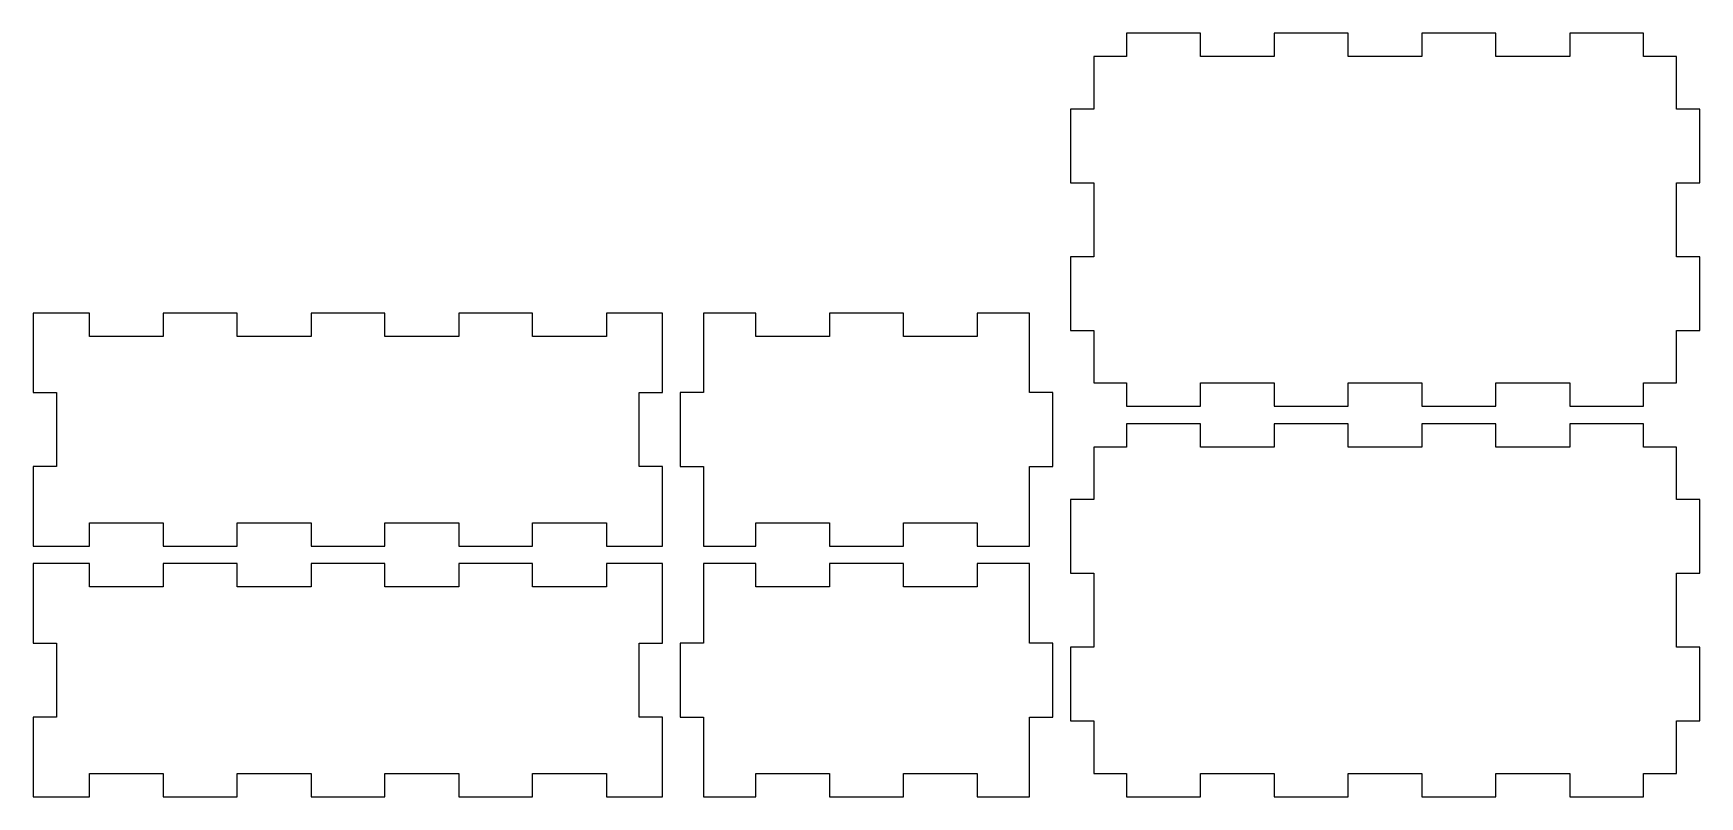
# Model space of a CAD drawing. Header units: inches. Extents: x 0 to 286, y 3 to 134.
import ezdxf

# ---------------------------------------------------------------- set-up
doc = ezdxf.new("R2010")
doc.units = ezdxf.units.IN

msp = doc.modelspace()

# ---------------------------------------------------------------- linework, layer by layer
at = {"layer": 'back_outsideCutPath'}
for p, q in [((0, 86), (0, 72.3375)), ((9.6375, 86), (0, 86)), ((9.6375, 82), (9.6375, 86)), ((34.9875, 86), (22.3125, 86)), ((22.3125, 86), (22.3125, 82)), ((34.9875, 82), (34.9875, 86)), ((60.3375, 86), (47.6625, 86)), ((47.6625, 86), (47.6625, 82)), ((60.3375, 82), (60.3375, 86)), ((85.6875, 86), (73.0125, 86)), ((73.0125, 86), (73.0125, 82)), ((85.6875, 82), (85.6875, 86)), ((108, 86), (98.3625, 86)), ((98.3625, 86), (98.3625, 82)), ((108, 85.0125), (108, 86)), ((108, 72.3375), (108, 85.0125)), ((22.3125, 82), (9.6375, 82)), ((47.6625, 82), (34.9875, 82)), ((73.0125, 82), (60.3375, 82)), ((98.3625, 82), (85.6875, 82)), ((0, 72.3375), (4, 72.3375)), ((4, 72.3375), (4, 59.6625)), ((104, 59.6625), (104, 72.3375)), ((104, 72.3375), (108, 72.3375)), ((4, 59.6625), (0, 59.6625)), ((0, 59.6625), (0, 46.9875)), ((108, 59.6625), (104, 59.6625)), ((108, 46), (108, 59.6625)), ((9.6375, 46), (9.6375, 50)), ((9.6375, 50), (22.3125, 50)), ((22.3125, 50), (22.3125, 46)), ((34.9875, 46), (34.9875, 50)), ((34.9875, 50), (47.6625, 50)), ((47.6625, 50), (47.6625, 46)), ((60.3375, 46), (60.3375, 50)), ((60.3375, 50), (73.0125, 50)), ((73.0125, 50), (73.0125, 46)), ((85.6875, 46), (85.6875, 50)), ((85.6875, 50), (98.3625, 50)), ((98.3625, 50), (98.3625, 46)), ((0, 46.9875), (0, 46)), ((0, 46), (9.6375, 46)), ((22.3125, 46), (34.9875, 46)), ((47.6625, 46), (60.3375, 46)), ((73.0125, 46), (85.6875, 46)), ((98.3625, 46), (108, 46))]:
    msp.add_line(p, q, dxfattribs=at)
at = {"layer": 'bottom_outsideCutPath'}
for p, q in [((200.3125, 134), (187.6375, 134)), ((187.6375, 134), (187.6375, 130)), ((200.3125, 130), (200.3125, 134)), ((225.6625, 134), (212.9875, 134)), ((212.9875, 134), (212.9875, 130)), ((225.6625, 130), (225.6625, 134)), ((251.0125, 134), (238.3375, 134)), ((238.3375, 134), (238.3375, 130)), ((251.0125, 130), (251.0125, 134)), ((276.3625, 134), (263.6875, 134)), ((263.6875, 134), (263.6875, 130)), ((276.3625, 130), (276.3625, 134)), ((182, 130), (182, 121.0125)), ((187.6375, 130), (182, 130)), ((212.9875, 130), (200.3125, 130)), ((238.3375, 130), (225.6625, 130)), ((263.6875, 130), (251.0125, 130)), ((282, 130), (276.3625, 130)), ((282, 121.0125), (282, 130)), ((182, 121.0125), (178, 121.0125)), ((178, 121.0125), (178, 108.3375)), ((286, 121.0125), (282, 121.0125)), ((286, 108.3375), (286, 121.0125)), ((178, 108.3375), (182, 108.3375)), ((182, 108.3375), (182, 95.6625)), ((282, 95.6625), (282, 108.3375)), ((282, 108.3375), (286, 108.3375)), ((182, 95.6625), (178, 95.6625)), ((178, 95.6625), (178, 82.9875)), ((286, 95.6625), (282, 95.6625)), ((286, 82.9875), (286, 95.6625)), ((178, 82.9875), (182, 82.9875)), ((182, 82.9875), (182, 74)), ((282, 74), (282, 82.9875)), ((282, 82.9875), (286, 82.9875)), ((182, 74), (187.6375, 74)), ((187.6375, 74), (187.6375, 70)), ((200.3125, 70), (200.3125, 74)), ((200.3125, 74), (212.9875, 74)), ((212.9875, 74), (212.9875, 70)), ((225.6625, 70), (225.6625, 74)), ((225.6625, 74), (238.3375, 74)), ((238.3375, 74), (238.3375, 70)), ((251.0125, 70), (251.0125, 74)), ((251.0125, 74), (263.6875, 74)), ((263.6875, 74), (263.6875, 70)), ((276.3625, 70), (276.3625, 74)), ((276.3625, 74), (282, 74)), ((187.6375, 70), (200.3125, 70)), ((212.9875, 70), (225.6625, 70)), ((238.3375, 70), (251.0125, 70)), ((263.6875, 70), (276.3625, 70))]:
    msp.add_line(p, q, dxfattribs=at)
at = {"layer": 'front_outsideCutPath'}
for p, q in [((0, 43), (0, 29.3375)), ((9.6375, 43), (0, 43)), ((9.6375, 39), (9.6375, 43)), ((34.9875, 43), (22.3125, 43)), ((22.3125, 43), (22.3125, 39)), ((34.9875, 39), (34.9875, 43)), ((60.3375, 43), (47.6625, 43)), ((47.6625, 43), (47.6625, 39)), ((60.3375, 39), (60.3375, 43)), ((85.6875, 43), (73.0125, 43)), ((73.0125, 43), (73.0125, 39)), ((85.6875, 39), (85.6875, 43)), ((108, 43), (98.3625, 43)), ((98.3625, 43), (98.3625, 39)), ((108, 42.0125), (108, 43)), ((108, 29.3375), (108, 42.0125)), ((22.3125, 39), (9.6375, 39)), ((47.6625, 39), (34.9875, 39)), ((73.0125, 39), (60.3375, 39)), ((98.3625, 39), (85.6875, 39)), ((0, 29.3375), (4, 29.3375)), ((4, 29.3375), (4, 16.6625)), ((104, 16.6625), (104, 29.3375)), ((104, 29.3375), (108, 29.3375)), ((4, 16.6625), (0, 16.6625)), ((0, 16.6625), (0, 3.9875)), ((108, 16.6625), (104, 16.6625)), ((108, 3), (108, 16.6625)), ((9.6375, 3), (9.6375, 7)), ((9.6375, 7), (22.3125, 7)), ((22.3125, 7), (22.3125, 3)), ((34.9875, 3), (34.9875, 7)), ((34.9875, 7), (47.6625, 7)), ((47.6625, 7), (47.6625, 3)), ((60.3375, 3), (60.3375, 7)), ((60.3375, 7), (73.0125, 7)), ((73.0125, 7), (73.0125, 3)), ((85.6875, 3), (85.6875, 7)), ((85.6875, 7), (98.3625, 7)), ((98.3625, 7), (98.3625, 3)), ((0, 3.9875), (0, 3)), ((0, 3), (9.6375, 3)), ((22.3125, 3), (34.9875, 3)), ((47.6625, 3), (60.3375, 3)), ((73.0125, 3), (85.6875, 3)), ((98.3625, 3), (108, 3))]:
    msp.add_line(p, q, dxfattribs=at)
at = {"layer": 'left_outsideCutPath'}
for p, q in [((115, 43), (115, 29.3375)), ((123.9875, 43), (115, 43)), ((123.9875, 39), (123.9875, 43)), ((149.3375, 43), (136.6625, 43)), ((136.6625, 43), (136.6625, 39)), ((149.3375, 39), (149.3375, 43)), ((171, 43), (162.0125, 43)), ((162.0125, 43), (162.0125, 39)), ((171, 42.0125), (171, 43)), ((171, 29.3375), (171, 42.0125)), ((136.6625, 39), (123.9875, 39)), ((162.0125, 39), (149.3375, 39)), ((115, 29.3375), (111, 29.3375)), ((111, 29.3375), (111, 16.6625)), ((175, 29.3375), (171, 29.3375)), ((175, 16.6625), (175, 29.3375)), ((111, 16.6625), (115, 16.6625)), ((115, 16.6625), (115, 3.9875)), ((171, 3), (171, 16.6625)), ((171, 16.6625), (175, 16.6625)), ((123.9875, 3), (123.9875, 7)), ((123.9875, 7), (136.6625, 7)), ((136.6625, 7), (136.6625, 3)), ((149.3375, 3), (149.3375, 7)), ((149.3375, 7), (162.0125, 7)), ((162.0125, 7), (162.0125, 3)), ((115, 3.9875), (115, 3)), ((115, 3), (123.9875, 3)), ((136.6625, 3), (149.3375, 3)), ((162.0125, 3), (171, 3))]:
    msp.add_line(p, q, dxfattribs=at)
at = {"layer": 'right_outsideCutPath'}
for p, q in [((115, 86), (115, 72.3375)), ((123.9875, 86), (115, 86)), ((123.9875, 82), (123.9875, 86)), ((149.3375, 86), (136.6625, 86)), ((136.6625, 86), (136.6625, 82)), ((149.3375, 82), (149.3375, 86)), ((171, 86), (162.0125, 86)), ((162.0125, 86), (162.0125, 82)), ((171, 85.0125), (171, 86)), ((171, 72.3375), (171, 85.0125)), ((136.6625, 82), (123.9875, 82)), ((162.0125, 82), (149.3375, 82)), ((115, 72.3375), (111, 72.3375)), ((111, 72.3375), (111, 59.6625)), ((175, 72.3375), (171, 72.3375)), ((175, 59.6625), (175, 72.3375)), ((111, 59.6625), (115, 59.6625)), ((115, 59.6625), (115, 46.9875)), ((171, 46), (171, 59.6625)), ((171, 59.6625), (175, 59.6625)), ((123.9875, 46), (123.9875, 50)), ((123.9875, 50), (136.6625, 50)), ((136.6625, 50), (136.6625, 46)), ((149.3375, 46), (149.3375, 50)), ((149.3375, 50), (162.0125, 50)), ((162.0125, 50), (162.0125, 46)), ((115, 46.9875), (115, 46)), ((115, 46), (123.9875, 46)), ((136.6625, 46), (149.3375, 46)), ((162.0125, 46), (171, 46))]:
    msp.add_line(p, q, dxfattribs=at)
at = {"layer": 'top_outsideCutPath'}
for p, q in [((200.3125, 67), (187.6375, 67)), ((187.6375, 67), (187.6375, 63)), ((200.3125, 63), (200.3125, 67)), ((225.6625, 67), (212.9875, 67)), ((212.9875, 67), (212.9875, 63)), ((225.6625, 63), (225.6625, 67)), ((251.0125, 67), (238.3375, 67)), ((238.3375, 67), (238.3375, 63)), ((251.0125, 63), (251.0125, 67)), ((276.3625, 67), (263.6875, 67)), ((263.6875, 67), (263.6875, 63)), ((276.3625, 63), (276.3625, 67)), ((182, 63), (182, 54.0125)), ((187.6375, 63), (182, 63)), ((212.9875, 63), (200.3125, 63)), ((238.3375, 63), (225.6625, 63)), ((263.6875, 63), (251.0125, 63)), ((282, 63), (276.3625, 63)), ((282, 54.0125), (282, 63)), ((182, 54.0125), (178, 54.0125)), ((178, 54.0125), (178, 41.3375)), ((286, 54.0125), (282, 54.0125)), ((286, 41.3375), (286, 54.0125)), ((178, 41.3375), (182, 41.3375)), ((182, 41.3375), (182, 28.6625)), ((282, 28.6625), (282, 41.3375)), ((282, 41.3375), (286, 41.3375)), ((182, 28.6625), (178, 28.6625)), ((178, 28.6625), (178, 15.9875)), ((286, 28.6625), (282, 28.6625)), ((286, 15.9875), (286, 28.6625)), ((178, 15.9875), (182, 15.9875)), ((182, 15.9875), (182, 7)), ((282, 7), (282, 15.9875)), ((282, 15.9875), (286, 15.9875)), ((182, 7), (187.6375, 7)), ((187.6375, 7), (187.6375, 3)), ((200.3125, 3), (200.3125, 7)), ((200.3125, 7), (212.9875, 7)), ((212.9875, 7), (212.9875, 3)), ((225.6625, 3), (225.6625, 7)), ((225.6625, 7), (238.3375, 7)), ((238.3375, 7), (238.3375, 3)), ((251.0125, 3), (251.0125, 7)), ((251.0125, 7), (263.6875, 7)), ((263.6875, 7), (263.6875, 3)), ((276.3625, 3), (276.3625, 7)), ((276.3625, 7), (282, 7)), ((187.6375, 3), (200.3125, 3)), ((212.9875, 3), (225.6625, 3)), ((238.3375, 3), (251.0125, 3)), ((263.6875, 3), (276.3625, 3))]:
    msp.add_line(p, q, dxfattribs=at)

doc.saveas('drawing.dxf')
